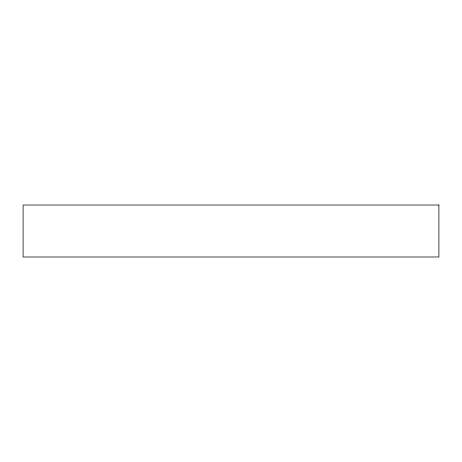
<?xml version="1.0" encoding="UTF-8"?>
<svg xmlns="http://www.w3.org/2000/svg" width="462" height="462" viewBox="0 0 462 462"><rect width="100%" height="100%" fill="white"/><g stroke="black" fill="none" stroke-linecap="round" stroke-linejoin="round"><path stroke-width="0.69" d="M438.9 205.013L23.1 205.013L23.1 256.988L438.9 256.988L438.9 205.013"/></g></svg>
